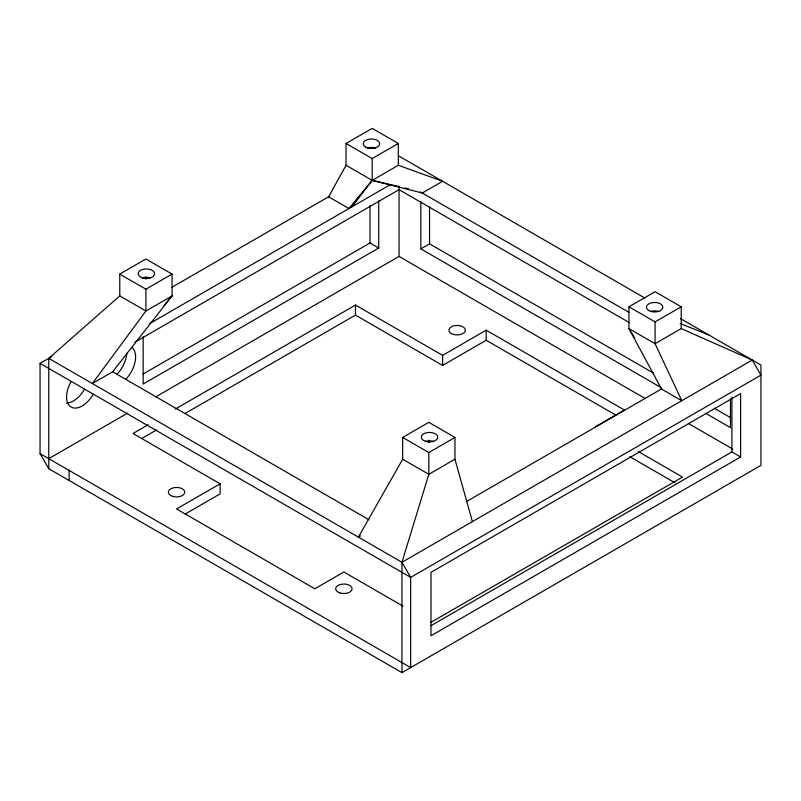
<?xml version="1.0" encoding="UTF-8"?>
<svg xmlns="http://www.w3.org/2000/svg" width="801" height="801" viewBox="0 0 801 801"><rect width="100%" height="100%" fill="white"/><g stroke="black" fill="none" stroke-linecap="round" stroke-linejoin="round"><path stroke-width="1.2" d="M52.015 356.495L40.05 363.394L40.05 453.616L48.761 468.705L401.952 672.62L401.952 562.282L428.815 474.322L428.815 452.525L454.958 437.436L454.958 459.233L472.39 521.611M346.042 165.266L328.61 196.796L348.946 208.54L372.185 180.365L398.317 165.266L442.613 181.286L422.287 193.021L372.185 180.365L346.042 165.266L346.042 143.469L372.185 128.38L398.317 143.469L398.317 165.266M454.958 437.436L428.815 422.337L402.683 437.436L402.683 459.233L358.387 537.121L360.52 535.889M358.858 196.565L351.849 206.858L372.185 180.365L372.185 158.568L398.317 143.469M164.075 305.411L172.065 295.899L145.922 310.998L92.335 383.519L112.661 371.784L172.065 295.899L172.065 274.102L145.922 259.013L119.78 274.102L119.78 295.899L48.761 358.367L48.761 468.705M119.78 274.102L145.922 289.191L172.065 274.102M171.945 287.249L329.792 196.115M149.246 323.834L390.387 184.61M134.898 342.177L399.048 189.667L629.386 322.653M143.089 374.007L370.002 242.993L378.713 248.03L378.713 200.801M378.713 248.03L143.159 384.029L143.159 336.79M48.761 458.653L127.689 413.086M155.794 396.855L399.048 256.41L645.246 398.558M420.835 201.632L420.835 248.871L429.546 243.834L653.646 373.216M148.115 424.76L132.996 433.491L220.125 483.804L220.125 493.867L185.061 514.112M175.119 409.181L355.484 305.041L442.613 355.354L486.187 330.192L624.44 410.022L595.393 426.783M141.637 438.568L156.756 429.837M184.831 413.626L355.484 315.103L442.613 365.416L486.187 340.255L615.799 415.088M220.125 483.804L176.56 508.955L314.813 588.775L343.859 572.004L403.023 606.167M628.935 306.803L655.078 291.714L681.22 306.803L681.22 328.6L655.078 343.689L628.935 328.6L628.935 306.803L655.078 321.892L681.22 306.803M454.958 459.233L428.815 474.322L402.683 459.233M466.092 501.776L661.466 388.976L681.801 400.71L655.078 343.689L655.078 321.892M48.761 358.367L401.952 562.282L752.239 360.039L760.95 375.138L410.663 577.371L40.05 363.394M430.998 622.317L682.532 477.096L638.427 451.634M430.948 625.701L731.904 451.944L740.615 456.97L740.615 393.581L430.998 572.345L430.998 635.734L740.615 456.97M401.952 672.62L760.95 465.351L760.95 365.076L680.55 318.658M372.185 180.365L398.808 186.563M404.855 187.965L408.49 188.816M680.169 323.514L708.665 334.888M681.22 328.6L752.239 360.039M399.048 156.135L645.025 298.142M346.042 143.469L372.185 158.568M420.345 191.91L628.855 312.29M714.262 408.22L730.502 417.591M420.835 248.871L661.165 387.624M705.551 413.246L730.452 427.624L730.452 399.038M688.48 423.509L732.785 449.091M629.816 456.72L675.003 482.813M402.683 437.436L428.815 452.525M119.78 295.899L145.922 310.998L145.922 289.191M112.661 371.784L368.981 519.769M40.05 453.616L410.663 667.593L410.663 577.371L401.952 562.282M634.742 338.202L628.935 328.6L661.466 388.976M731.904 397.256L731.904 451.944M486.187 330.192L486.187 340.255M442.613 355.354L442.613 365.416M429.546 206.548L429.546 243.834M428.815 440.18L428.815 442.613M399.048 186.313L399.048 256.41M370.002 205.707L370.002 242.993M355.484 305.041L355.484 315.103M145.922 276.846L145.922 279.289M69.096 470.387L69.096 480.45M142.248 277.957A8.21 4.746 0 0 1 150.458 277.957M425.441 441.461A8.21 4.746 0 0 1 433.651 441.461M367.349 147.995A8.21 4.746 0 0 1 375.559 147.995M650.542 311.499A8.21 4.746 0 0 1 658.752 311.499M126.788 353.061A22.078 12.746 -60 0 1 116.806 374.488M131.945 347.454A22.078 12.746 -60 0 1 125.577 379.554M84.495 389.276A22.078 12.746 -60 0 1 66.553 403.053M93.206 394.302A22.078 12.746 -60 0 1 71.129 407.048A22.078 12.746 -60 0 1 71.129 381.556M172.065 295.899L169.492 298.553L172.065 295.899M142.248 277.787A8.21 4.746 0 0 0 154.573 273.682A8.21 4.746 0 0 0 142.248 269.577A8.21 4.746 0 0 0 142.248 277.787M425.441 441.291A8.21 4.746 0 0 0 437.757 437.186A8.21 4.746 0 0 0 425.441 433.071A8.21 4.746 0 0 0 425.441 441.291M365.646 147.074A8.21 4.746 0 0 0 379.394 144.951A8.21 4.746 0 0 0 369.331 139.144A8.21 4.746 0 0 0 365.646 147.074M648.84 310.578A8.21 4.746 0 0 0 662.577 308.445A8.21 4.746 0 0 0 652.515 302.638A8.21 4.746 0 0 0 648.84 310.578M172.455 496.29A8.21 4.746 0 0 0 184.781 492.184A8.21 4.746 0 0 0 172.455 488.079A8.21 4.746 0 0 0 172.455 496.29M339.754 592.88A8.21 4.746 0 0 0 352.08 588.775A8.21 4.746 0 0 0 339.754 584.67A8.21 4.746 0 0 0 339.754 592.88M451.333 333.546A8.21 4.746 0 0 0 465.071 331.424A8.21 4.746 0 0 0 455.008 325.617A8.21 4.746 0 0 0 451.333 333.546"/></g></svg>
